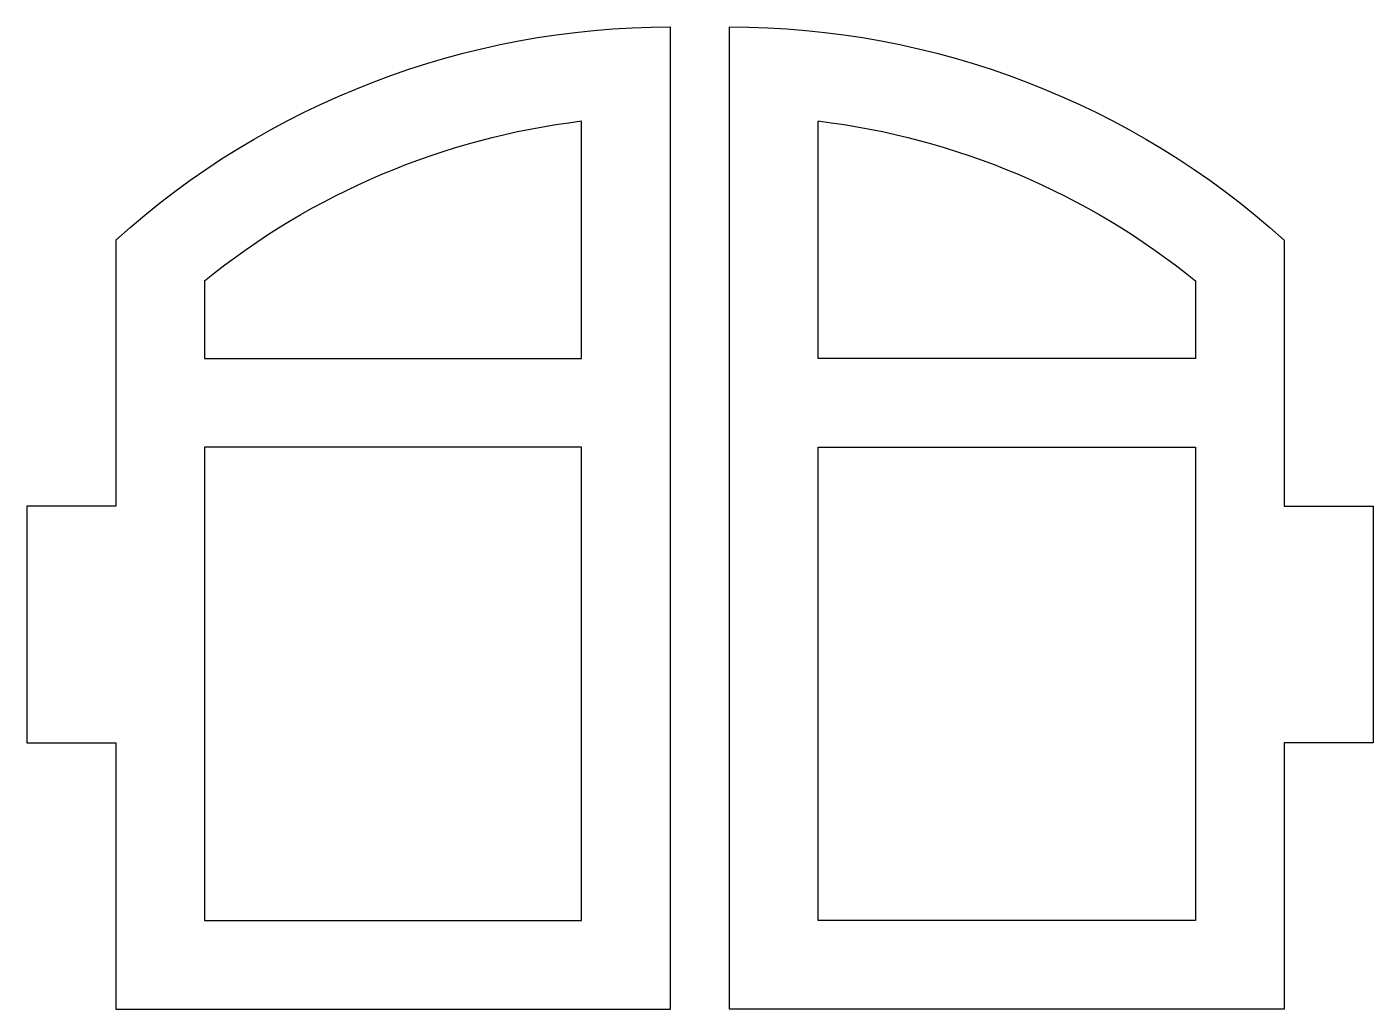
# Model space of a CAD drawing. Header units: millimetres. Extents: x 3219.3 to 3264.8, y 1978.8 to 2012.
import ezdxf

# ---------------------------------------------------------------- set-up
doc = ezdxf.new("R2010")
doc.units = ezdxf.units.MM

msp = doc.modelspace()

# ---------------------------------------------------------------- linework, layer by layer
at = {"color": 0, "extrusion": (8.67362e-19, 1.24372e-16, -1)}
for p, q in [((3241.084, 1978.833, -213.12), (3241.084, 2012.038, -213.12)), ((3238.084, 2000.833, -213.12), (3238.084, 2008.857, -213.12)), ((3222.334, 2004.833, -213.12), (3222.334, 1995.833, -213.12)), ((3225.334, 2003.453, -213.12), (3225.334, 2000.833, -213.12)), ((3225.334, 2000.833, -213.12), (3238.084, 2000.833, -213.12)), ((3238.084, 1997.833, -213.12), (3225.334, 1997.833, -213.12)), ((3225.334, 1997.833, -213.12), (3225.334, 1981.833, -213.12)), ((3238.084, 1981.833, -213.12), (3238.084, 1997.833, -213.12)), ((3219.334, 1995.833, -213.12), (3219.334, 1987.833, -213.12)), ((3222.334, 1995.833, -213.12), (3219.334, 1995.833, -213.12)), ((3219.334, 1987.833, -213.12), (3222.334, 1987.833, -213.12)), ((3222.334, 1987.833, -213.12), (3222.334, 1978.833, -213.12)), ((3225.334, 1981.833, -213.12), (3238.084, 1981.833, -213.12)), ((3222.334, 1978.833, -213.12), (3241.084, 1978.833, -213.12))]:
    msp.add_line(p, q, dxfattribs=at)
at = {"color": 0, "extrusion": (1.49976e-32, 1.22465e-16, -1)}
for p, q in [((3243.084, 1978.833, -213.12), (3243.084, 2012.038, -213.12)), ((3246.084, 2000.833, -213.12), (3246.084, 2008.857, -213.12)), ((3261.834, 2004.833, -213.12), (3261.834, 1995.833, -213.12)), ((3258.834, 2003.453, -213.12), (3258.834, 2000.833, -213.12)), ((3258.834, 2000.833, -213.12), (3246.084, 2000.833, -213.12)), ((3246.084, 1997.833, -213.12), (3258.834, 1997.833, -213.12)), ((3246.084, 1981.833, -213.12), (3246.084, 1997.833, -213.12)), ((3258.834, 1997.833, -213.12), (3258.834, 1981.833, -213.12)), ((3261.834, 1995.833, -213.12), (3264.834, 1995.833, -213.12)), ((3264.834, 1995.833, -213.12), (3264.834, 1987.833, -213.12)), ((3264.834, 1987.833, -213.12), (3261.834, 1987.833, -213.12)), ((3261.834, 1987.833, -213.12), (3261.834, 1978.833, -213.12)), ((3258.834, 1981.833, -213.12), (3246.084, 1981.833, -213.12)), ((3261.834, 1978.833, -213.12), (3243.084, 1978.833, -213.12))]:
    msp.add_line(p, q, dxfattribs=at)
at = {"color": 0, "extrusion": (8.67362e-19, 1.24372e-16, -1)}
for radius, start, end in [(28, 47.9605, 90), (25, 50.9499, 83.1079)]:
    msp.add_arc((-3241.084, 1984.038, 213.12), radius, start, end, dxfattribs=at)
at = {"color": 0, "extrusion": (1.49976e-32, 1.22465e-16, -1)}
for radius, start, end in [(28, 90, 132.0395), (25, 96.8921, 129.0501)]:
    msp.add_arc((-3243.084, 1984.038, 213.12), radius, start, end, dxfattribs=at)

doc.saveas('drawing.dxf')
